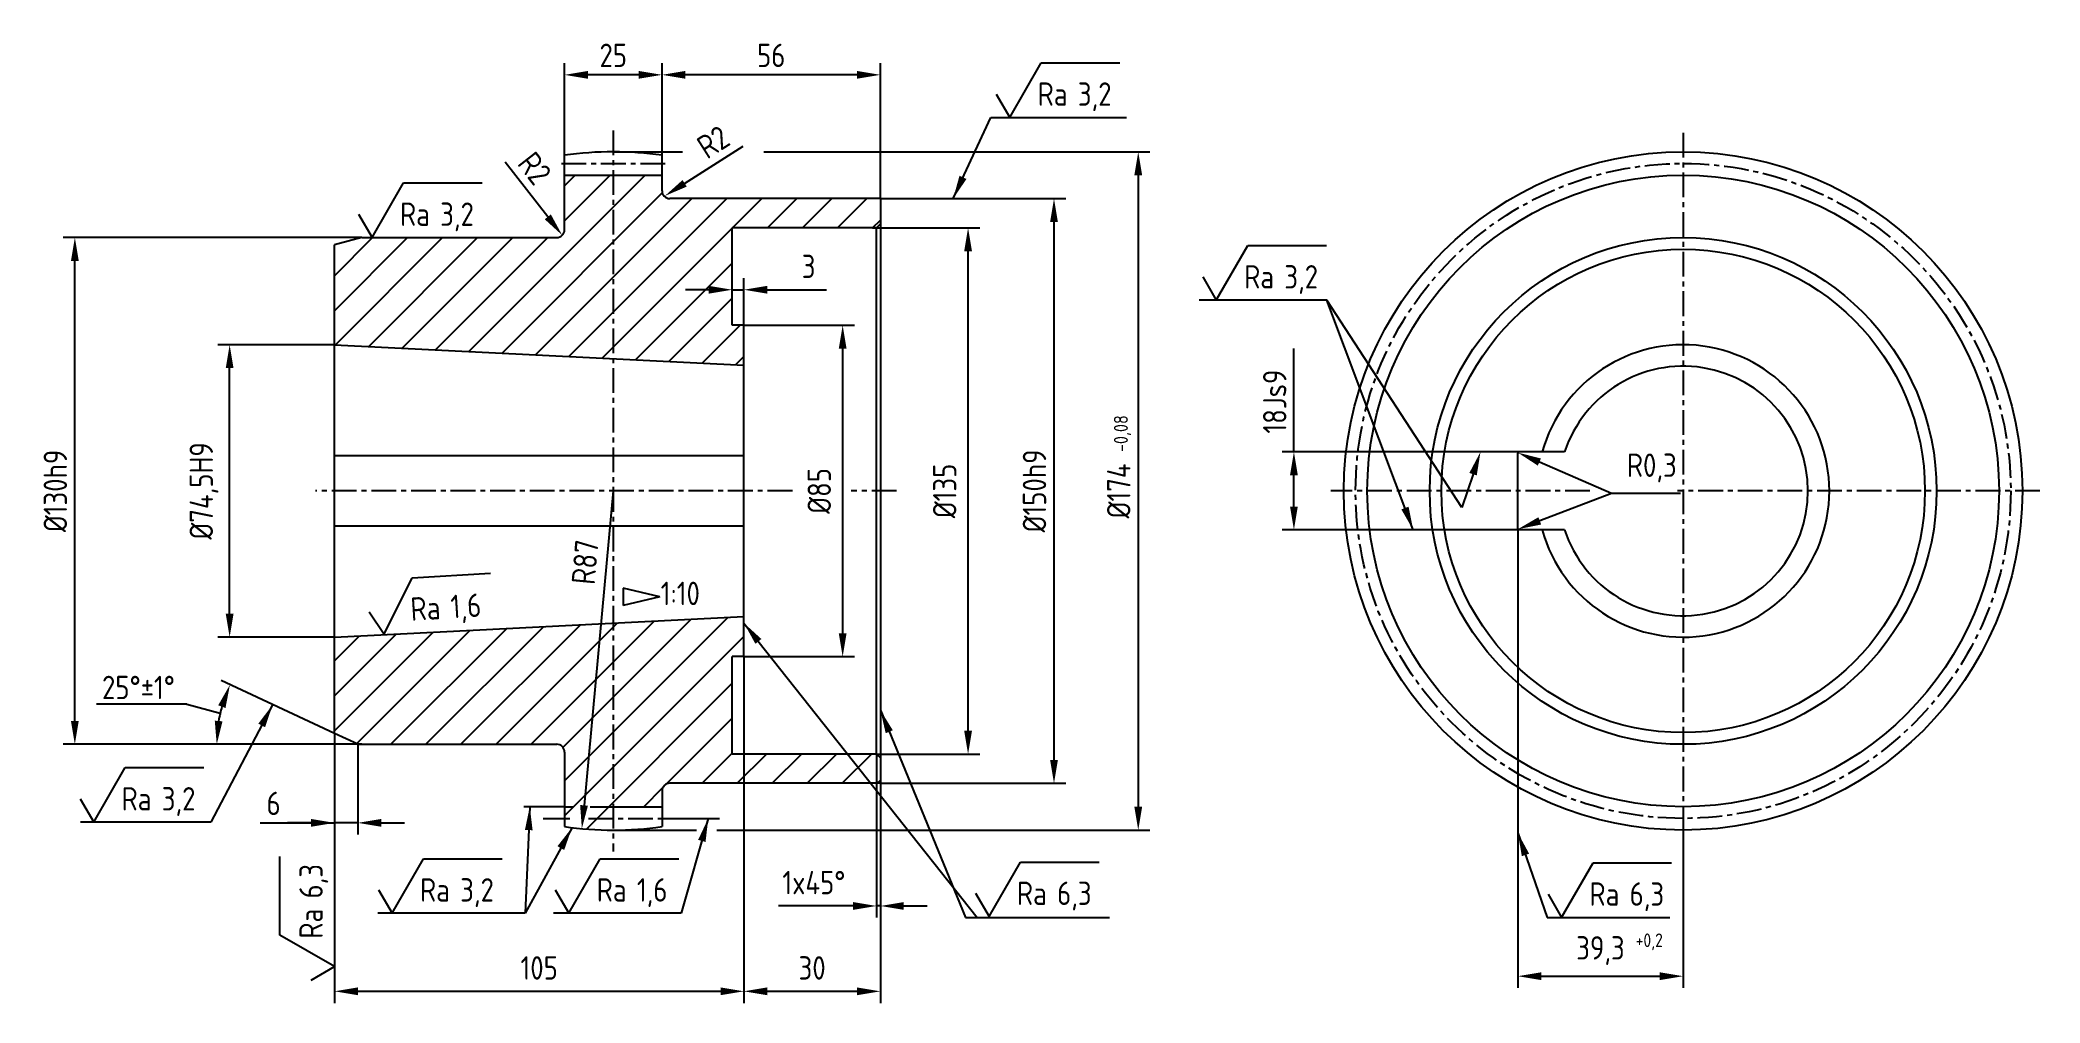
# Model space of a CAD drawing. Header units: millimetres. Extents: x 58 to 571, y 127 to 374.
import ezdxf

# ---------------------------------------------------------------- set-up
doc = ezdxf.new("R2010")
doc.units = ezdxf.units.MM
doc.linetypes.add('CENTER', pattern=[50.8, 31.75, -6.35, 6.35, -6.35])
for name, color, linetype in [('Bord', 1, 'Continuous'), ('Cen', 5, 'CENTER'), ('Cont', 6, 'Continuous'), ('Dim', 7, 'Continuous'), ('Hatch', 2, 'Continuous'), ('Text', 3, 'Continuous')]:
    doc.layers.add(name, color=color, linetype=linetype)
doc.styles.add('Style1', font='romans.shx', dxfattribs={"width": 0.8})
doc.dimstyles.new('Anqular_2', dxfattribs={"dimscale": 2, "dimtxt": 3, "dimasz": 3, "dimexe": 1.25, "dimexo": 0, "dimgap": 1.5, "dimtad": 2, "dimtoh": 1, "dimtxsty": 'Style1', "dimcen": 2.5, "dimclrt": 3, "dimadec": 0, "dimazin": 0, "dimtfac": 1, "dimtmove": 1, "dimatfit": 3, "dimfxl": 1, "dimarcsym": 0})
doc.dimstyles.new('LIN 2', dxfattribs={"dimscale": 2, "dimtxt": 3, "dimasz": 3, "dimexe": 1.5, "dimexo": 0, "dimgap": 1.5, "dimtad": 1, "dimtoh": 1, "dimdec": 4, "dimrnd": 1, "dimdsep": 46, "dimtxsty": 'Style1', "dimcen": 0, "dimdle": 2, "dimclrd": 256, "dimclrt": 3, "dimadec": 0, "dimazin": 0, "dimtfac": 0.666667, "dimtdec": 4, "dimtmove": 0, "dimatfit": 3, "dimfxl": 1, "dimtvp": 0.833333, "dimtolj": 1, "dimtzin": 0, "dimarcsym": 0})
doc.dimstyles.new('LIN2', dxfattribs={"dimscale": 2, "dimtxt": 3, "dimasz": 3, "dimexe": 1.5, "dimexo": 0, "dimgap": 1, "dimtad": 1, "dimdec": 1, "dimzin": 13, "dimdsep": 46, "dimtxsty": 'Style1', "dimcen": 0, "dimclrt": 3, "dimadec": 0, "dimazin": 0, "dimtfac": 1, "dimtdec": 1, "dimtmove": 1, "dimatfit": 2, "dimfxl": 1, "dimtolj": 1, "dimtzin": 13, "dimarcsym": 0})

# ---------------------------------------------------------------- blocks, each defined once
blk = doc.blocks.new('*D8')
at = {"layer": 'Dim', "color": 0, "lineweight": -2, "transparency": 16777216}
for p, q in [((192.69, 344.18), (192.69, 367.82)), ((211.69, 364.82), (198.69, 364.82)), ((217.69, 344.18), (217.69, 367.82))]:
    blk.add_line(p, q, dxfattribs=at)
at = {"layer": 'Dim', "color": 0, "transparency": 16777216}
for points in [[(198.69, 365.82), (198.69, 363.82), (192.69, 364.82)], [(211.69, 365.82), (211.69, 363.82), (217.69, 364.82)]]:
    blk.add_solid(points, dxfattribs=at)
at = {"layer": 'Dim', "color": 3, "transparency": 16777216, "insert": (205.19, 369.82), "char_height": 6, "attachment_point": 5, "style": 'Style1'}
blk.add_mtext('\\A1;25', dxfattribs=at)
blk = doc.blocks.new('*D9')
at = {"layer": 'Dim', "color": 0, "lineweight": -2, "transparency": 16777216}
for p, q in [((140.69, 323.08), (64.12, 323.08)), ((67.12, 199.08), (67.12, 317.08)), ((140.69, 193.08), (64.12, 193.08))]:
    blk.add_line(p, q, dxfattribs=at)
at = {"layer": 'Dim', "color": 0, "transparency": 16777216}
for points in [[(66.12, 317.08), (68.12, 317.08), (67.12, 323.08)], [(66.12, 199.08), (68.12, 199.08), (67.12, 193.08)]]:
    blk.add_solid(points, dxfattribs=at)
at = {"layer": 'Dim', "color": 3, "transparency": 16777216, "insert": (62.12, 258.08), "char_height": 6, "attachment_point": 5, "rotation": 90, "style": 'Style1'}
blk.add_mtext('\\A1;%%C130h9', dxfattribs=at)
blk = doc.blocks.new('*D10')
at = {"layer": 'Dim', "color": 0, "lineweight": -2, "transparency": 16777216}
for p, q in [((133.69, 195.88), (104.63, 209.43)), ((139.69, 193.08), (101, 193.08))]:
    blk.add_line(p, q, dxfattribs=at)
blk.add_arc((139.69, 193.08), 36.19, 164.5107, 170.4893, dxfattribs=at)
at = {"layer": 'Dim', "color": 0, "transparency": 16777216}
for points in [[(103.88, 203.09), (105.75, 202.4), (106.89, 208.37)], [(104.99, 198.98), (103, 199.14), (103.5, 193.08)]]:
    blk.add_solid(points, dxfattribs=at)
at = {"layer": 'Dim', "color": 3, "transparency": 16777216, "insert": (83.43, 207.67), "char_height": 6, "attachment_point": 5, "style": 'Style1'}
blk.add_mtext('25°%%p1%%d', dxfattribs=at)
blk = doc.blocks.new('*D11')
at = {"layer": 'Dim', "color": 0, "lineweight": -2, "transparency": 16777216}
for p, q in [((133.69, 195.88), (133.69, 169.93)), ((139.69, 193.08), (139.69, 169.93)), ((114.6, 172.93), (133.69, 172.93)), ((127.69, 172.93), (121.69, 172.93)), ((139.69, 172.93), (133.69, 172.93)), ((139.69, 172.93), (133.69, 172.93)), ((145.69, 172.93), (151.69, 172.93))]:
    blk.add_line(p, q, dxfattribs=at)
at = {"layer": 'Dim', "color": 0, "transparency": 16777216}
for points in [[(127.69, 173.93), (127.69, 171.93), (133.69, 172.93)], [(145.69, 173.93), (145.69, 171.93), (139.69, 172.93)]]:
    blk.add_solid(points, dxfattribs=at)
at = {"layer": 'Dim', "color": 3, "transparency": 16777216, "insert": (118.09, 177.93), "char_height": 6, "attachment_point": 5, "style": 'Style1'}
blk.add_mtext('\\A1;6', dxfattribs=at)
blk = doc.blocks.new('sherISO_03')
at = {"layer": 'Text'}
blk.add_line((4.04, 7), (14.12, 7), dxfattribs=at)
blk.add_lwpolyline([(-1.73, 3), (0, 0), (4.04, 7)], dxfattribs=at)
at = {"layer": 'Text', "style": 'Style1', "width": 0.8}
blk.add_text('Ra', height=3, dxfattribs=at).set_placement((3.58, 1.5))
blk.add_attdef('6,3', (8.73, 1.5), '', height=3, dxfattribs=at)
blk = doc.blocks.new('sherISO_04')
at = {"layer": 'Text'}
blk.add_line((4.04, 7), (14.12, 7), dxfattribs=at)
blk.add_lwpolyline([(-1.73, 3), (0, 0), (4.04, 7)], dxfattribs=at)
at = {"layer": 'Text', "style": 'Style1', "width": 0.8}
blk.add_text('Ra', height=3, dxfattribs=at).set_placement((3.58, 1.5))
blk.add_attdef('3,2', (8.73, 1.5), '', height=3, dxfattribs=at)
blk = doc.blocks.new('*D12')
at = {"layer": 'Dim', "color": 0, "lineweight": -2, "transparency": 16777216}
for p, q in [((273.69, 333.08), (321.21, 333.08)), ((318.21, 327.08), (318.21, 189.08)), ((273.69, 183.08), (321.21, 183.08))]:
    blk.add_line(p, q, dxfattribs=at)
at = {"layer": 'Dim', "color": 0, "transparency": 16777216}
for points in [[(317.21, 327.08), (319.21, 327.08), (318.21, 333.08)], [(317.21, 189.08), (319.21, 189.08), (318.21, 183.08)]]:
    blk.add_solid(points, dxfattribs=at)
at = {"layer": 'Dim', "color": 3, "transparency": 16777216, "insert": (313.21, 258.08), "char_height": 6, "attachment_point": 5, "rotation": 90, "style": 'Style1'}
blk.add_mtext('\\A1;%%C150h9', dxfattribs=at)
blk = doc.blocks.new('*D13')
at = {"layer": 'Dim', "color": 0, "lineweight": -2, "transparency": 16777216}
for p, q in [((217.69, 344.18), (217.69, 367.82)), ((267.69, 364.82), (223.69, 364.82)), ((273.69, 333.08), (273.69, 367.82))]:
    blk.add_line(p, q, dxfattribs=at)
at = {"layer": 'Dim', "color": 0, "transparency": 16777216}
for points in [[(223.69, 365.82), (223.69, 363.82), (217.69, 364.82)], [(267.69, 365.82), (267.69, 363.82), (273.69, 364.82)]]:
    blk.add_solid(points, dxfattribs=at)
at = {"layer": 'Dim', "color": 3, "transparency": 16777216, "insert": (245.69, 369.82), "char_height": 6, "attachment_point": 5, "style": 'Style1'}
blk.add_mtext('\\A1;56', dxfattribs=at)
blk = doc.blocks.new('*D14')
at = {"layer": 'Dim', "color": 0, "lineweight": -2, "transparency": 16777216}
for p, q in [((238.69, 300.58), (267.02, 300.58)), ((238.69, 215.58), (267.02, 215.58))]:
    blk.add_line(p, q, dxfattribs=at)
at = {"layer": 'Dim', "lineweight": -2, "transparency": 16777216}
blk.add_line((264.02, 221.58), (264.02, 294.58), dxfattribs=at)
at = {"layer": 'Dim', "transparency": 16777216}
for points in [[(263.02, 294.58), (265.02, 294.58), (264.02, 300.58)], [(263.02, 221.58), (265.02, 221.58), (264.02, 215.58)]]:
    blk.add_solid(points, dxfattribs=at)
at = {"layer": 'Dim', "color": 3, "transparency": 16777216, "insert": (258.02, 258.08), "char_height": 6, "attachment_point": 5, "rotation": 90, "style": 'Style1'}
blk.add_mtext('\\A1;%%c85', dxfattribs=at)
blk = doc.blocks.new('*D15')
at = {"layer": 'Dim', "color": 0, "lineweight": -2, "transparency": 16777216}
for p, q in [((437.15, 248.38), (437.15, 130.6)), ((479.55, 171.08), (479.55, 130.6))]:
    blk.add_line(p, q, dxfattribs=at)
at = {"layer": 'Dim', "lineweight": -2, "transparency": 16777216}
blk.add_line((443.15, 133.6), (473.55, 133.6), dxfattribs=at)
at = {"layer": 'Dim', "transparency": 16777216}
for points in [[(443.15, 134.6), (443.15, 132.6), (437.15, 133.6)], [(473.55, 134.6), (473.55, 132.6), (479.55, 133.6)]]:
    blk.add_solid(points, dxfattribs=at)
at = {"layer": 'Dim', "color": 3, "transparency": 16777216, "insert": (458.35, 140.17), "char_height": 6, "attachment_point": 5, "style": 'Style1'}
blk.add_mtext('\\A1;39,3', dxfattribs=at)
blk = doc.blocks.new('*D16')
at = {"layer": 'Dim', "lineweight": -2, "transparency": 16777216}
for p, q in [((461.21, 257.41), (442.68, 265.5)), ((478.84, 257.41), (461.21, 257.41))]:
    blk.add_line(p, q, dxfattribs=at)
at = {"layer": 'Dim', "transparency": 16777216}
blk.add_solid([(443.08, 266.41), (442.28, 264.58), (437.18, 267.9)], dxfattribs=at)
at = {"layer": 'Dim', "color": 3, "transparency": 16777216, "insert": (471.52, 263.98), "char_height": 6, "attachment_point": 5, "style": 'Style1'}
blk.add_mtext('\\A1;R0,3', dxfattribs=at)
blk = doc.blocks.new('*D17')
at = {"layer": 'Dim', "lineweight": -2, "transparency": 16777216}
for p, q in [((229.69, 309.69), (223.69, 309.69)), ((235.69, 309.69), (238.69, 309.69)), ((244.69, 309.69), (259.89, 309.69))]:
    blk.add_line(p, q, dxfattribs=at)
at = {"layer": 'Dim', "color": 0, "lineweight": -2, "transparency": 16777216}
for p, q in [((235.69, 300.58), (235.69, 312.69)), ((238.69, 300.58), (238.69, 312.69))]:
    blk.add_line(p, q, dxfattribs=at)
at = {"layer": 'Dim', "transparency": 16777216}
for points in [[(229.69, 310.69), (229.69, 308.69), (235.69, 309.69)], [(244.69, 310.69), (244.69, 308.69), (238.69, 309.69)]]:
    blk.add_solid(points, dxfattribs=at)
at = {"layer": 'Dim', "color": 3, "transparency": 16777216, "insert": (255.29, 315.69), "char_height": 6, "attachment_point": 5, "style": 'Style1'}
blk.add_mtext('\\A1;3', dxfattribs=at)
blk = doc.blocks.new('*D18')
at = {"layer": 'Dim', "color": 0, "lineweight": -2, "transparency": 16777216}
for p, q in [((271.7, 325.58), (299.18, 325.58)), ((272.69, 190.58), (299.18, 190.58))]:
    blk.add_line(p, q, dxfattribs=at)
at = {"layer": 'Dim', "lineweight": -2, "transparency": 16777216}
blk.add_line((296.18, 196.58), (296.18, 319.58), dxfattribs=at)
at = {"layer": 'Dim', "transparency": 16777216}
for points in [[(295.18, 319.58), (297.18, 319.58), (296.18, 325.58)], [(295.18, 196.58), (297.18, 196.58), (296.18, 190.58)]]:
    blk.add_solid(points, dxfattribs=at)
at = {"layer": 'Dim', "color": 3, "transparency": 16777216, "insert": (290.18, 258.08), "char_height": 6, "attachment_point": 5, "rotation": 90, "style": 'Style1'}
blk.add_mtext('\\A1;%%C135', dxfattribs=at)
blk = doc.blocks.new('*D19')
at = {"layer": 'Dim', "color": 0, "lineweight": -2, "transparency": 16777216}
for p, q in [((238.69, 215.58), (238.69, 126.72)), ((133.69, 195.88), (133.69, 126.72))]:
    blk.add_line(p, q, dxfattribs=at)
at = {"layer": 'Dim', "lineweight": -2, "transparency": 16777216}
blk.add_line((139.69, 129.72), (232.69, 129.72), dxfattribs=at)
at = {"layer": 'Dim', "transparency": 16777216}
for points in [[(139.69, 130.72), (139.69, 128.72), (133.69, 129.72)], [(232.69, 130.72), (232.69, 128.72), (238.69, 129.72)]]:
    blk.add_solid(points, dxfattribs=at)
at = {"layer": 'Dim', "color": 3, "transparency": 16777216, "insert": (186.19, 135.72), "char_height": 6, "attachment_point": 5, "style": 'Style1'}
blk.add_mtext('\\A1;105', dxfattribs=at)
blk = doc.blocks.new('*D20')
at = {"layer": 'Dim', "color": 0, "lineweight": -2, "transparency": 16777216}
for p, q in [((238.69, 215.58), (238.69, 126.72)), ((273.69, 183.08), (273.69, 126.72))]:
    blk.add_line(p, q, dxfattribs=at)
at = {"layer": 'Dim', "lineweight": -2, "transparency": 16777216}
blk.add_line((244.69, 129.72), (267.69, 129.72), dxfattribs=at)
at = {"layer": 'Dim', "transparency": 16777216}
for points in [[(244.69, 130.72), (244.69, 128.72), (238.69, 129.72)], [(267.69, 130.72), (267.69, 128.72), (273.69, 129.72)]]:
    blk.add_solid(points, dxfattribs=at)
at = {"layer": 'Dim', "color": 3, "transparency": 16777216, "insert": (256.19, 135.72), "char_height": 6, "attachment_point": 5, "style": 'Style1'}
blk.add_mtext('\\A1;30', dxfattribs=at)
blk = doc.blocks.new('*D21')
at = {"layer": 'Dim', "color": 0, "lineweight": -2, "transparency": 16777216}
for p, q in [((133.69, 295.58), (103.81, 295.58)), ((133.69, 220.58), (103.81, 220.58))]:
    blk.add_line(p, q, dxfattribs=at)
at = {"layer": 'Dim', "lineweight": -2, "transparency": 16777216}
blk.add_line((106.81, 226.58), (106.81, 289.58), dxfattribs=at)
at = {"layer": 'Dim', "transparency": 16777216}
for points in [[(105.81, 289.58), (107.81, 289.58), (106.81, 295.58)], [(105.81, 226.58), (107.81, 226.58), (106.81, 220.58)]]:
    blk.add_solid(points, dxfattribs=at)
at = {"layer": 'Dim', "color": 3, "transparency": 16777216, "insert": (100.24, 258.08), "char_height": 6, "attachment_point": 5, "rotation": 90, "style": 'Style1'}
blk.add_mtext('\\A1;%%c74,5H9', dxfattribs=at)

msp = doc.modelspace()

# ---------------------------------------------------------------- hatches: boundary and pattern name
at = {"layer": 'Hatch'}
h = msp.add_hatch(dxfattribs=at)
h.set_pattern_fill('ANSI31', color=256, scale=2, style=0)
h.paths.add_polyline_path([(205.18829, 292.00382), (238.68829, 290.32882), (238.68829, 300.57882), (235.68829, 300.57882), (235.68829, 325.57882), (272.68829, 325.57882), (273.68829, 326.57882), (273.68829, 333.07882), (225.68829, 333.07882), (219.68829, 333.07882, -0.414213562), (217.68829, 335.07882), (217.68829, 339.07882), (205.18829, 339.07882)])
h.paths.add_polyline_path([(140.68829, 323.07882), (133.68829, 321.20317), (133.68829, 295.57882), (205.18829, 292.00382), (205.18829, 339.07882), (192.68829, 339.07882), (192.68829, 325.07882, -0.414213562), (190.68829, 323.07882)])
h.paths.add_polyline_path([(190.68829, 193.07882, -0.414213562), (192.68829, 191.07882), (192.68829, 171.98149, 0.036059904), (205.18829, 171.07882), (205.18829, 224.15382), (151.60854, 221.47483), (151.09123, 220.57882), (150.60295, 221.42455), (133.68829, 220.57882), (133.68829, 195.87666), (139.68829, 193.07882), (140.68829, 193.07882)])
h.paths.add_polyline_path([(273.68829, 183.07882), (273.68829, 189.57882), (272.68829, 190.57882), (235.68829, 190.57882), (235.68829, 215.57882), (238.68829, 215.57882), (238.68829, 225.82882), (205.18829, 224.15382), (205.18829, 177.07882), (217.68829, 177.07882), (217.68829, 181.07882, -0.414213562), (219.68829, 183.07882)])
h.paths.add_polyline_path([(192.77319, 227.15223), (194.19296, 242.42925), (203.15434, 241.59642), (201.73457, 226.3194)], flags=9)

# ---------------------------------------------------------------- linework, layer by layer
at = {"color": 0, "linetype": 'ByBlock'}
msp.add_line((140.68829, 193.07882), (115.49797, 193.07882), dxfattribs=at)
at = {"layer": 'Bord'}
msp.add_circle((479.55248, 258.07882), 81, dxfattribs=at)
at = {"layer": 'Cen', "ltscale": 0.2}
for p, q in [((205.18829, 350.53293), (205.18829, 165.62471)), ((479.55248, 349.93053), (479.55248, 168.21965)), ((191.87956, 342.07882), (218.49703, 342.07882)), ((251.12143, 258.07882), (128.81115, 258.07882)), ((277.82881, 258.07882), (266.16903, 258.07882)), ((455.66032, 258.07882), (389.24665, 258.07882)), ((571.06351, 258.07882), (478.10086, 258.07882)), ((198.81943, 174.07882), (218.49703, 174.07882))]:
    msp.add_line(p, q, dxfattribs=at)
at = {"layer": 'Cen'}
msp.add_line((187.20072, 174.07882), (194.05647, 174.07882), dxfattribs=at)
at = {"layer": 'Cen', "ltscale": 0.2}
msp.add_circle((479.55248, 258.07882), 84, dxfattribs=at)
at = {"layer": 'Cont'}
for p, q in [((192.68829, 325.07882), (192.68829, 344.17615)), ((217.68829, 335.07882), (217.68829, 344.17615)), ((192.68829, 339.07882), (217.68829, 339.07882)), ((273.68829, 333.07882), (219.68829, 333.07882)), ((273.68829, 333.07882), (225.68829, 333.07882)), ((273.68829, 333.07882), (273.68829, 183.07882)), ((272.68829, 325.57882), (235.68829, 325.57882)), ((235.68829, 300.57882), (235.68829, 325.57882)), ((272.68829, 325.57882), (273.68829, 326.57882)), ((272.68829, 190.57882), (272.68829, 325.57882)), ((140.68829, 323.07882), (133.68829, 321.20317)), ((133.68829, 195.87666), (133.68829, 321.20317)), ((140.68829, 323.07882), (190.68829, 323.07882)), ((238.68829, 300.57882), (235.68829, 300.57882)), ((238.68829, 215.57882), (238.68829, 300.57882)), ((133.68829, 295.57882), (238.68829, 290.32882)), ((238.68829, 267.07882), (133.68829, 267.07882)), ((437.15248, 248.37882), (437.15248, 267.77882)), ((449.15511, 268.07882), (437.45248, 268.07882)), ((238.68829, 249.07882), (133.68829, 249.07882)), ((449.15511, 248.07882), (437.45248, 248.07882)), ((133.68829, 220.57882), (238.68829, 225.82882)), ((238.68829, 215.57882), (235.68829, 215.57882)), ((235.68829, 190.57882), (235.68829, 215.57882)), ((139.68829, 193.07882), (133.68829, 195.87666)), ((139.68829, 193.07882), (190.68829, 193.07882)), ((150.68829, 193.07882), (190.68829, 193.07882)), ((150.68829, 193.07882), (190.68829, 193.07882)), ((192.68829, 191.07882), (192.68829, 171.98149)), ((272.68829, 190.57882), (235.68829, 190.57882)), ((272.68829, 190.57882), (273.68829, 189.57882)), ((217.68829, 181.07882), (217.68829, 171.98149)), ((273.68829, 183.07882), (219.68829, 183.07882)), ((192.68829, 177.07882), (194.95378, 177.07882)), ((199.26589, 177.07882), (217.68829, 177.07882))]:
    msp.add_line(p, q, dxfattribs=at)
for radius in [87, 65, 62]:
    msp.add_circle((479.55248, 258.07882), radius, dxfattribs=at)
for centre, radius, start, end in [((205.18829, 258.07882), 87, 81.7392581, 98.2607419), ((219.68829, 335.07882), 2, 180, 270), ((190.68829, 325.07882), 2, 270, 360), ((479.55248, 258.07882), 37.5, 195.46601, 164.53399), ((479.55248, 258.07882), 32, 198.2099569, 161.7900431), ((437.45248, 267.77882), 0.3, 90, 180), ((437.45248, 248.37882), 0.3, 180, 270), ((190.68829, 191.07882), 2, 360, 90), ((219.68829, 181.07882), 2, 90, 180), ((205.18829, 258.07882), 87, 261.7392581, 278.2607419), ((205.18829, 258.07882), 87, 261.7392581, 278.2607419)]:
    msp.add_arc(centre, radius, start, end, dxfattribs=at)
at = {"layer": 'Dim'}
for p, q in [((302.00576, 353.89312), (336.78574, 353.89312)), ((205.18829, 345.07882), (222.93082, 345.07882)), ((223.48437, 336.98333), (238.47341, 346.53069)), ((243.79221, 345.07882), (342.81459, 345.07882)), ((188.4056, 328.39037), (177.45569, 342.38763)), ((339.81459, 339.07882), (339.81459, 177.07882)), ((422.82676, 253.87418), (388.14752, 307.01336)), ((379.73672, 268.07882), (379.73672, 294.58583)), ((441.33926, 268.07882), (376.73672, 268.07882)), ((379.73672, 254.07882), (379.73672, 262.07882)), ((425.67586, 262.3889), (422.82676, 253.87418)), ((205.18829, 258.07882), (197.69284, 177.42637)), ((461.20766, 257.40862), (442.78054, 250.40411)), ((471.97909, 257.40862), (461.20766, 257.40862)), ((441.33926, 248.07882), (376.73672, 248.07882)), ((95.80806, 203.41086), (72.62951, 203.41086)), ((95.80806, 203.41086), (104.39548, 201.07706)), ((272.68829, 190.57882), (272.68829, 148.61431)), ((273.68829, 183.07882), (273.68829, 148.61431)), ((192.68829, 177.07882), (182.25354, 177.07882)), ((205.18829, 171.07882), (226.51068, 171.07882)), ((217.68829, 174.07882), (232.46717, 174.07882)), ((231.76641, 171.07882), (342.81459, 171.07882)), ((266.68829, 151.61431), (247.57347, 151.61431)), ((273.68829, 151.61431), (272.68829, 151.61431)), ((279.68829, 151.61431), (285.68829, 151.61431)), ((295.54297, 148.63416), (332.46208, 148.63416))]:
    msp.add_line(p, q, dxfattribs=at)
for points in [[(338.81459, 339.07882), (340.81459, 339.07882), (339.81459, 345.07882)], [(222.94713, 337.82676), (224.0216, 336.13989), (218.42376, 333.75994)], [(189.19322, 329.00652), (187.61797, 327.77422), (192.10251, 323.66461)], [(378.73672, 262.07882), (380.73672, 262.07882), (379.73672, 268.07882)], [(424.72754, 262.70621), (427.57975, 268.07882), (426.62418, 262.07158)], [(378.73672, 254.07882), (380.73672, 254.07882), (379.73672, 248.07882)], [(442.42522, 251.33886), (443.13585, 249.46937), (437.17206, 248.27222)], [(196.69713, 177.5189), (198.68855, 177.33383), (197.13762, 171.45211)], [(338.81459, 177.07882), (340.81459, 177.07882), (339.81459, 171.07882)], [(266.68829, 152.61431), (266.68829, 150.61431), (272.68829, 151.61431)], [(279.68829, 152.61431), (279.68829, 150.61431), (273.68829, 151.61431)]]:
    msp.add_solid(points, dxfattribs=at)
at = {"layer": 'Text'}
for p, q in [((217.13345, 230.94294), (207.7071, 233.17333)), ((207.7071, 233.17333), (207.7071, 228.71255)), ((217.13345, 230.94294), (207.7071, 228.71255))]:
    msp.add_line(p, q, dxfattribs=at)

# ---------------------------------------------------------------- block references
at = {"layer": 'Dim', "xscale": 2, "yscale": 2, "zscale": 2}
for p, values in [((306.86645, 353.89312), {'3,2': '3,2'}), ((143.34907, 323.07882), {'3,2': '3,2'}), ((359.82585, 307.01336), {'3,2': '3,2'}), ((71.94549, 173.10582), {'3,2': '3,2'}), ((148.48097, 149.73532), {'3,2': '3,2'}), ((193.79075, 149.73532), {'3,2': '1,6'}), ((301.54563, 148.87005), {'3,2': '6,3'}), ((448.36721, 148.67547), {'3,2': '6,3'})]:
    msp.add_blockref('sherISO_04', p, dxfattribs=at).add_auto_attribs(values)
for p, rotation, values in [((146.42604, 221.30364), 3.5372471069984317, {'6,3': '1,6'}), ((133.68829, 136.07844), 90, {'6,3': '6,3'})]:
    msp.add_blockref('sherISO_03', p, dxfattribs=dict(at, rotation=rotation)).add_auto_attribs(values)

# ---------------------------------------------------------------- texts
at = {"layer": 'Dim', "color": 3, "char_height": 6, "attachment_point": 5, "style": 'Style1'}
for s, insert, rotation in [('\\A1;R2', (230.82304, 347.58588), 32.4953515), ('\\A1;R2', (185.02033, 340.83264), 308.0356754), ('18Js9', (374.82089, 280.989), 90), ('\\A1;%%C174', (334.81459, 258.07882), 90), ('\\A1;R87', (197.96377, 239.82119), 84.6904566)]:
    msp.add_mtext(s, dxfattribs=dict(at, insert=insert, rotation=rotation))
at = {"layer": 'Dim', "color": 3, "insert": (256.64055, 157.61431), "char_height": 6, "attachment_point": 5, "style": 'Style1'}
msp.add_mtext('\\A1;1x45°', dxfattribs=at)
at = {"layer": 'Text', "style": 'Style1', "width": 0.8}
msp.add_text('-0,08', height=3.6, rotation=90, dxfattribs=at).set_placement((337.16602, 268.06504))
msp.add_text('1:10', height=6, dxfattribs=at).set_placement((217.35123, 228.78818))
at = {"layer": 'Text', "lineweight": -3, "style": 'Style1', "width": 0.8}
msp.add_text('+0,2', height=3.5, dxfattribs=at).set_placement((467.37496, 141.06486))

# ---------------------------------------------------------------- dimensions: what is measured, and where the dimension line sits
at = {"layer": 'Dim'}
for base, p1, p2, picture, middle in [((192.68829, 364.82483), (217.68829, 344.17615), (192.68829, 344.17615), '*D8', (205.18829, 369.82483)), ((217.68829, 364.82483), (273.68829, 333.07882), (217.68829, 344.17615), '*D13', (245.68829, 369.82483))]:
    dim = msp.add_linear_dim(base=base, p1=p1, p2=p2, angle=180, dimstyle='LIN2', dxfattribs=at)
    dim.commit()
    dim.dimension.update_dxf_attribs({"geometry": picture, "text_midpoint": middle})
for base, p1, p2, text, dimstyle, picture, middle in [((318.2105, 183.07882), (273.68829, 333.07882), (273.68829, 183.07882), '%%C<>h9', 'LIN2', '*D12', (313.2105, 258.07882)), ((296.18031, 325.57882), (272.68829, 190.57882), (271.69728, 325.57882), '%%C<>', 'LIN 2', '*D18', (290.18031, 258.07882)), ((67.11823, 323.07882), (140.68829, 193.07882), (140.68829, 323.07882), '%%C<>h9', 'LIN2', '*D9', (62.11823, 258.07882)), ((264.02338, 300.57882), (238.68829, 215.57882), (238.68829, 300.57882), '%%c<>', 'LIN 2', '*D14', (258.02338, 258.07882)), ((106.80651, 295.57882), (133.68829, 220.57882), (133.68829, 295.57882), '%%c74,5H9', 'LIN 2', '*D21', (100.23508, 258.07882))]:
    dim = msp.add_linear_dim(base=base, p1=p1, p2=p2, angle=90, text=text, dimstyle=dimstyle, dxfattribs=at)
    dim.commit()
    dim.dimension.update_dxf_attribs({"geometry": picture, "text_midpoint": middle})
for base, p1, p2, picture, middle in [((238.68829, 309.68815), (235.68829, 300.57882), (238.68829, 300.57882), '*D17', (255.28829, 315.68815)), ((238.68829, 129.7197), (133.68829, 195.87666), (238.68829, 215.57882), '*D19', (186.18829, 135.7197))]:
    dim = msp.add_linear_dim(base=base, p1=p1, p2=p2, dimstyle='LIN 2', dxfattribs=at)
    dim.commit()
    dim.dimension.update_dxf_attribs({"geometry": picture, "text_midpoint": middle})
dim = msp.add_radius_dim(center=(437.45248, 267.77882), mpoint=(437.17754, 267.89884), text='<>,3', dimstyle='LIN 2', override={"dimtmove": 1}, dxfattribs=at)
dim.commit()
dim.dimension.update_dxf_attribs({"geometry": '*D16', "text_midpoint": (461.20766, 257.40862), "dimtype": 164})
for base, p1, p2, text, picture, middle in [((479.55248, 133.59683), (437.15248, 248.37882), (479.55248, 171.07882), '39,3', '*D15', (458.35248, 140.16826)), ((273.68829, 129.7197), (238.68829, 215.57882), (273.68829, 183.07882), '30', '*D20', (256.18829, 135.7197))]:
    dim = msp.add_linear_dim(base=base, p1=p1, p2=p2, text=text, dimstyle='LIN 2', dxfattribs=at)
    dim.commit()
    dim.dimension.update_dxf_attribs({"geometry": picture, "text_midpoint": middle})
dim = msp.add_angular_dim_2l(base=(103.88261, 198.32358), line1=((139.68829, 193.07882), (133.68829, 195.87666)), line2=((139.68829, 193.07882), (180.68829, 193.07882)), text='<>%%p1%%d', dimstyle='Anqular_2', dxfattribs=at)
dim.commit()
dim.dimension.update_dxf_attribs({"geometry": '*D10', "text_midpoint": (98.19588, 203.83796), "dimtype": 162})
dim = msp.add_linear_dim(base=(133.68829, 172.92907), p1=(139.68829, 193.07882), p2=(133.68829, 195.87666), angle=180, dimstyle='LIN2', override={"dimcen": -0.09, "dimtofl": 1}, dxfattribs=at)
dim.commit()
dim.dimension.update_dxf_attribs({"geometry": '*D11', "text_midpoint": (118.08829, 172.92907), "dimtype": 160})

# ---------------------------------------------------------------- leaders
for points, dimstyle, override in [([(292.35061, 333.07882), (302.00576, 353.89312)], 'Anqular_2', {"dimgap": 1.5, "dimtad": 0}), ([(410.32815, 248.07882), (388.14752, 307.01336), (355.4047, 307.01336)], 'LIN 2', {"dimgap": 1.5, "dimtad": 0}), ([(117.84228, 203.23816), (101.95983, 173.10582), (68.60605, 173.10582)], 'LIN 2', {"dimgap": 1.5, "dimtad": 0}), ([(273.68829, 201.85641), (295.54297, 148.63416)], 'Anqular_2', {"dimgap": 1.5, "dimtad": 0}), ([(183.78358, 177.07882), (182.58911, 149.73532)], 'Anqular_2', {"dimgap": 1.5, "dimtad": 0}), ([(194.62037, 171.72305), (182.58911, 149.73532), (144.77945, 149.73532)], 'LIN2', {"dimgap": 1, "dimtad": 0}), ([(229.55215, 174.07882), (222.60066, 149.73532), (189.8374, 149.73532)], 'LIN2', {"dimgap": 1, "dimtad": 0}), ([(437.15248, 170.37832), (444.67769, 148.67547), (476.1304, 148.67547)], 'LIN2', {"dimgap": 1, "dimtad": 0})]:
    msp.add_leader(points, dimstyle=dimstyle, override=override, dxfattribs=at)
at = {"layer": 'Dim', "annotation_type": 0, "has_hookline": 1, "hookline_direction": 0}
msp.add_leader([(238.68829, 224.18716), (298.48745, 148.63416), (301.48745, 148.63416)], dimstyle='LIN 2', override={"dimgap": 1.5, "dimtad": 0}, dxfattribs=at)

doc.saveas('drawing.dxf')
